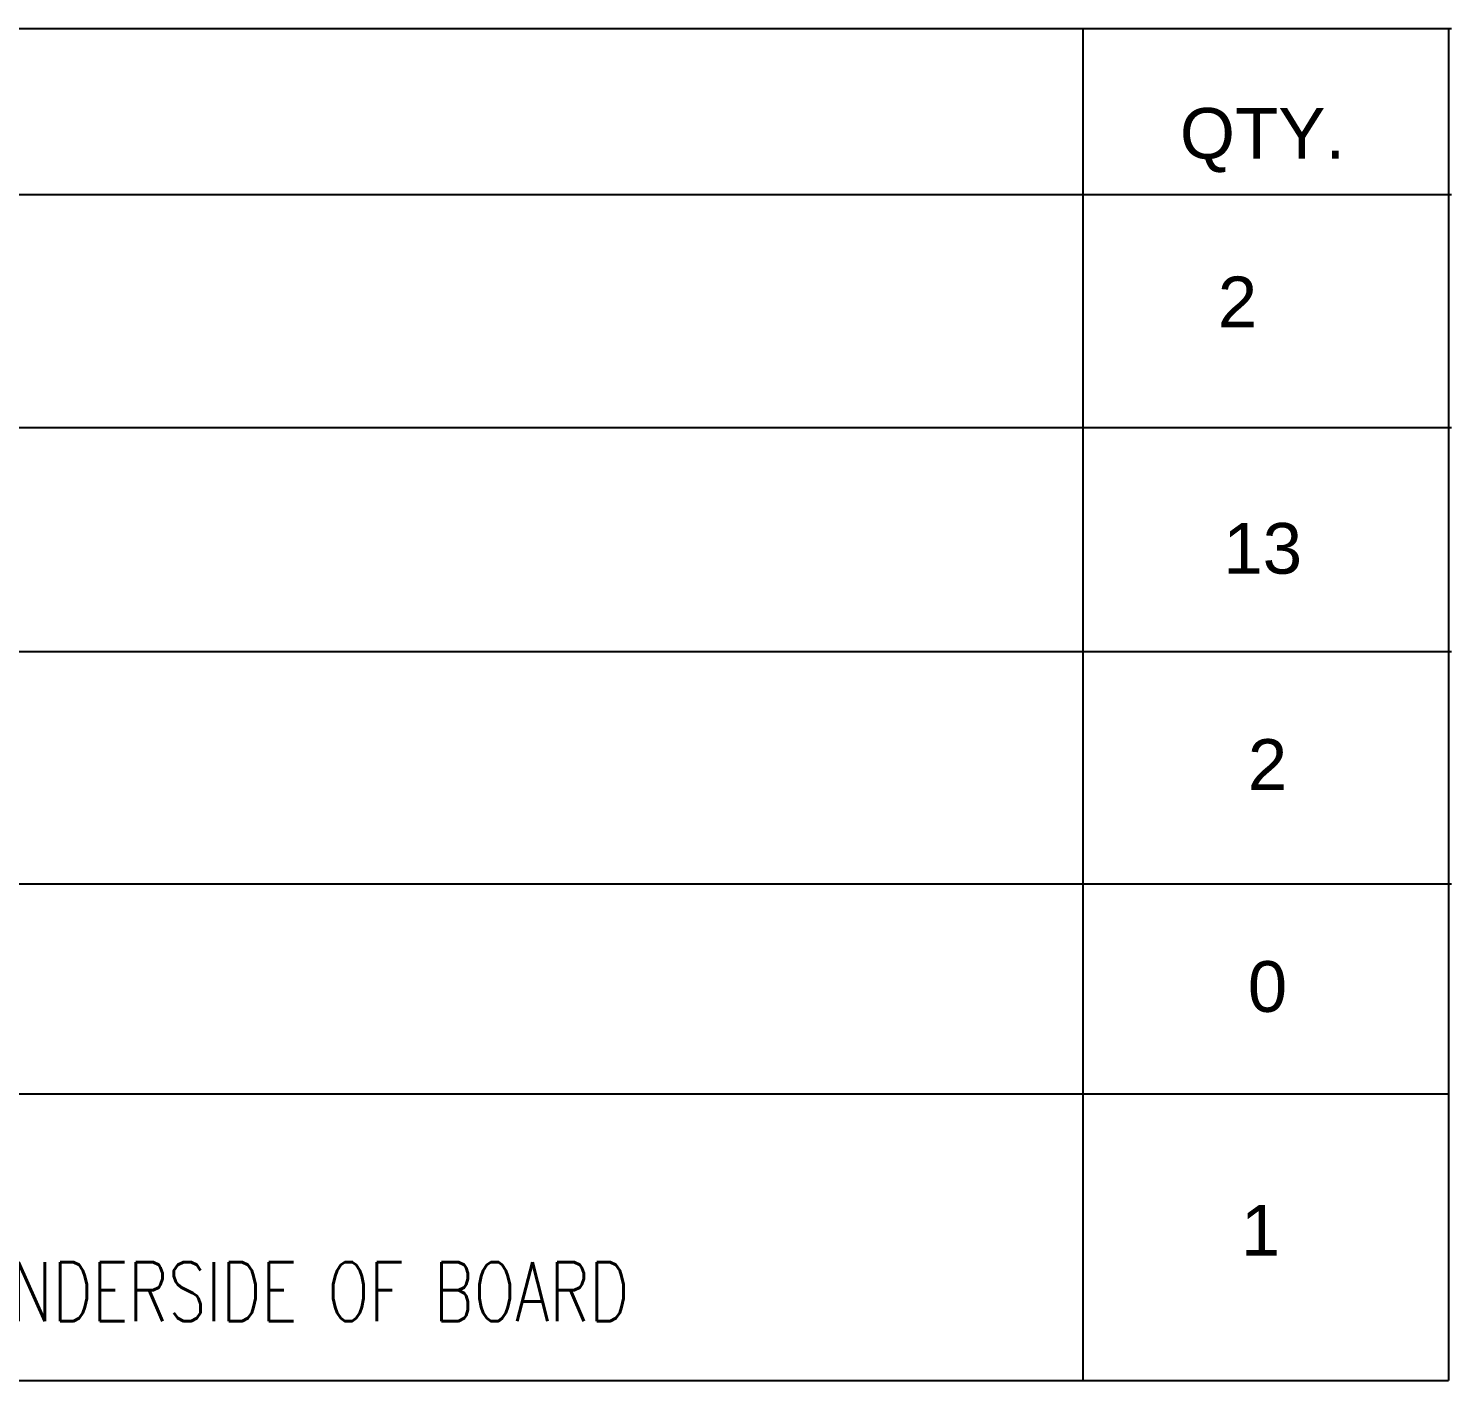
# Model space of a CAD drawing. Header units: inches. Extents: x 14 to 94880, y -4 to 65361.
# Drawn here: x 54734 to 59556, y 20776 to 25357 of the extents above; entities that cross this region are included whole.
import ezdxf

# ---------------------------------------------------------------- set-up
doc = ezdxf.new("R2010")
doc.units = ezdxf.units.IN
doc.header["$MEASUREMENT"] = 0
doc.layers.add('ELECT', color=6, linetype='Continuous')
doc.layers.add('LAMPU', color=7, linetype='Continuous')
doc.styles.add('ARIAL2', font='arial.ttf', dxfattribs={"height": 200})
doc.styles.add('ROMANS', font='romans.shx', dxfattribs={"width": 0.5, "height": 400})

msp = doc.modelspace()

# ---------------------------------------------------------------- linework, layer by layer
at = {"layer": 'LAMPU', "color": 1, "linetype": 'Continuous'}
for p, q in [((49466.2, 25356.6), (59556.5, 25356.6)), ((58307.4, 25356.6), (58307.4, 21747.4)), ((59546.7, 25356.6), (59546.7, 21747.4)), ((49450.8, 24794.6), (59556.5, 24794.6)), ((49478, 24004.2), (59556.5, 24004.2)), ((49478, 23245.1), (59556.5, 23245.1)), ((58307.4, 22650.5), (58307.4, 20775.6)), ((59546.7, 22650.5), (59546.7, 20775.6)), ((49478, 22458.2), (59556.5, 22458.2)), ((49466.2, 21747.4), (59546.7, 21747.4)), ((49466.2, 20775.6), (59546.7, 20775.6))]:
    msp.add_line(p, q, dxfattribs=at)

# ---------------------------------------------------------------- texts
at = {"layer": 'ELECT', "color": 7, "style": 'ROMANS', "width": 0.75}
msp.add_text('MTD AT 1800MM HIGH FROM FFL TO UNDERSIDE OF BOARD', height=200, dxfattribs=at).set_placement((50778.5, 20976.9))
at = {"layer": 'LAMPU', "style": 'ARIAL2'}
for s, height, p in [('QTY.', 171.84, (58635.9, 24915.4)), ('2', 171.8, (58764.4, 24344.2)), ('13', 171.84, (58783.1, 23509.2)), ('2', 171.8, (58866.1, 22776.8)), ('0', 171.8, (58866.1, 22024.7)), ('1', 171.8, (58842.4, 21198.9))]:
    msp.add_text(s, height=height, dxfattribs=at).set_placement(p)

doc.saveas('drawing.dxf')
